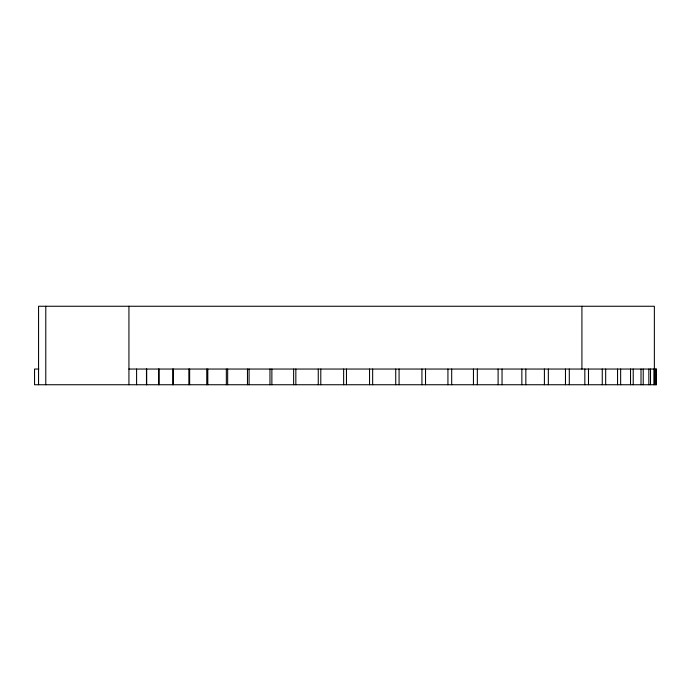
<?xml version="1.0" encoding="UTF-8"?>
<svg xmlns="http://www.w3.org/2000/svg" width="691" height="691" viewBox="0 0 691 691"><rect width="100%" height="100%" fill="white"/><g stroke="black" fill="none" stroke-linecap="round" stroke-linejoin="round"><path stroke-width="1.04" d="M38.8 369.046L34.55 369.046L34.55 384.74L656.45 384.74L656.45 369.046L128.932 369.046M656.087 369.046L656.087 384.74M654.947 369.046L654.947 384.74M654.368 369.046L654.368 306.26L38.558 306.26L38.558 384.74M653.902 369.046L653.902 384.74M650.507 369.046L650.507 384.74M648.84 369.046L648.84 384.74M643.226 369.046L643.226 384.74M641.006 369.046L641.006 384.74M633.224 369.046L633.224 384.74M630.529 369.046L630.529 384.74M620.648 369.046L620.648 384.74M617.555 369.046L617.555 384.74M605.67 369.046L605.67 384.74M602.258 369.046L602.258 384.74M588.49 369.046L588.49 384.74M584.828 369.046L584.828 384.74M581.917 306.26L581.917 369.046M569.306 369.046L569.306 384.74M565.471 369.046L565.471 384.74M548.343 369.046L548.343 384.74M544.404 369.046L544.404 384.74M525.842 369.046L525.842 384.74M521.86 369.046L521.86 384.74M502.037 369.046L502.037 384.74M498.107 369.046L498.107 384.74M477.343 369.046L477.343 384.74M473.447 369.046L473.447 384.74M451.689 369.046L451.689 384.74M447.932 369.046L447.932 384.74M425.518 369.046L425.518 384.74M421.933 369.046L421.933 384.74M399.078 369.046L399.078 384.74M395.727 369.046L395.727 384.74M372.648 369.046L372.648 384.74M369.547 369.046L369.547 384.74M346.467 369.046L346.467 384.74M343.643 369.046L343.643 384.74M320.788 369.046L320.788 384.74M318.257 369.046L318.257 384.74M295.843 369.046L295.843 384.74M293.632 369.046L293.632 384.74M271.874 369.046L271.874 384.74M269.965 369.046L269.965 384.74M249.08 369.046L249.08 384.74M247.473 369.046L247.473 384.74M227.659 369.046L227.659 384.74M226.346 369.046L226.346 384.74M207.792 369.046L207.792 384.74M206.764 369.046L206.764 384.74M189.636 369.046L189.636 384.74M188.868 369.046L188.868 384.74M173.346 369.046L173.346 384.74M172.802 369.046L172.802 384.74M159.034 369.046L159.034 384.74M158.68 369.046L158.68 384.74M146.682 369.046L146.682 384.74M146.475 369.046L146.475 384.74M136.593 369.046L136.593 384.74M128.932 306.26L128.932 384.74M45.787 306.26L45.787 384.74"/></g></svg>
